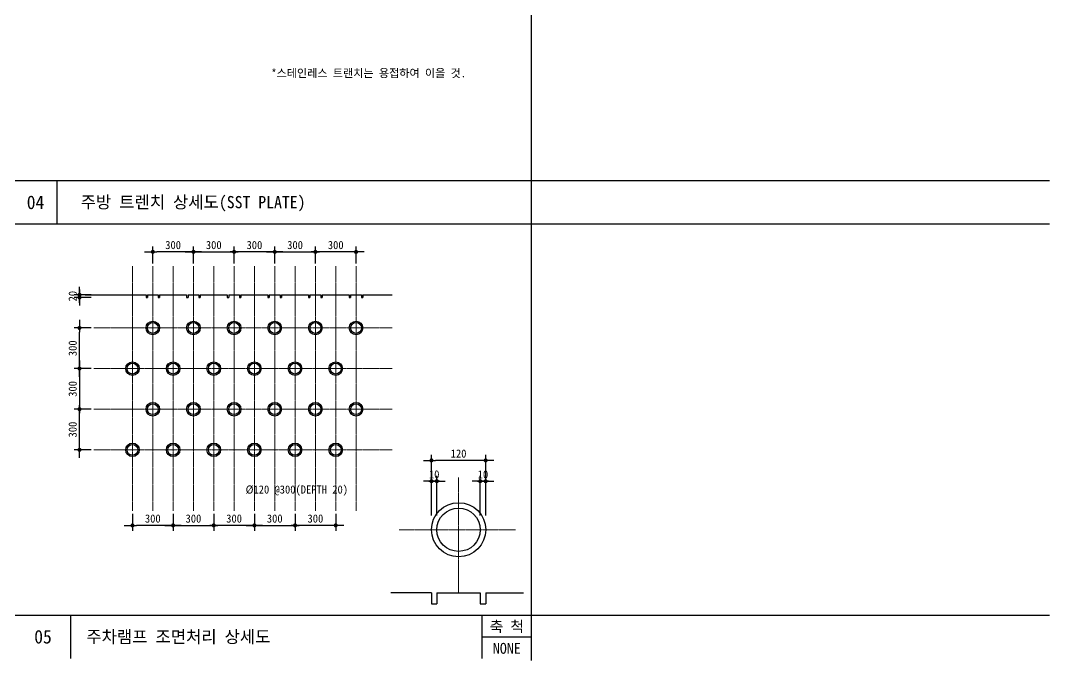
# Model space of a CAD drawing. Header units: millimetres. Extents: x 209 to 75467, y 6568 to 12199.
# Drawn here: x 54160 to 57957, y 6673 to 9035 of the extents above; entities that cross this region are included whole.
import ezdxf
from ezdxf.enums import TextEntityAlignment as Align

# ---------------------------------------------------------------- set-up
doc = ezdxf.new("R2010")
doc.units = ezdxf.units.MM
doc.header["$MEASUREMENT"] = 0
doc.linetypes.add('CEN', pattern=[62, 60, -1, 0, -1])
doc.layers.get('0').update_dxf_attribs({"linetype": 'CONTINUOUS'})
for name, color, linetype in [('A-ANNO-TEXT010', 7, 'CONTINUOUS'), ('CA-ANNO-TEXT', 3, 'CONTINUOUS'), ('COL', 2, 'CONTINUOUS'), ('DIM', 7, 'CONTINUOUS'), ('EL7', 7, 'CONTINUOUS'), ('ELE2', 4, 'CONTINUOUS'), ('G', 3, 'CONTINUOUS')]:
    doc.layers.add(name, color=color, linetype=linetype)
for name, color, linetype, lineweight in [('A-CNTL', 1, 'CEN', 15), ('A-MKXS-TEXT1', 3, 'CONTINUOUS', 25), ('A-XXXX-TABL', 7, 'CONTINUOUS', 25)]:
    doc.layers.add(name, color=color, linetype=linetype, lineweight=lineweight)
doc.styles.add('HY울릉도L', font='H2GTRE.TTF')
doc.styles.add('돋움', font='')
doc.styles.add('돋움체', font='')
doc.styles.get('돋움').set_extended_font_data('DotumChe')
doc.styles.get('돋움체').set_extended_font_data('DotumChe')
doc.dimstyles.new('CDIM', dxfattribs={"dimtxt": 3, "dimasz": 1.5, "dimexe": 2, "dimexo": 1, "dimgap": 1, "dimtad": 1, "dimdec": 0, "dimrnd": 0.5, "dimzin": 0, "dimdsep": 32, "dimlunit": 6, "dimtxsty": 'HY울릉도L', "dimblk1": '_CIDOT', "dimblk2": '_CIDOT', "dimsah": 1, "dimcen": 5.5, "dimclrd": 2, "dimclre": 2, "dimclrt": 7, "dimadec": 0, "dimazin": 0, "dimtfac": 1, "dimtdec": 0, "dimtix": 1, "dimtmove": 2, "dimatfit": 1, "dimldrblk": '_CIDOT', "dimfxl": 1, "dimtolj": 1, "dimtzin": 0, "dimlwd": -1, "dimarcsym": 0})

# ---------------------------------------------------------------- blocks, each defined once
blk = doc.blocks.new('_CIDOT')
at = {"color": 0, "linetype": 'ByBlock'}
blk.add_line((2, 0), (-1, 0), dxfattribs=at)
at = {"color": 0, "linetype": 'ByBlock', "const_width": 0.5}
blk.add_lwpolyline([(-0.25, 0, 1), (0.25, 0, 1)], format="xyb", close=True, dxfattribs=at)
blk = doc.blocks.new('*D539')
at = {"layer": 'DIM', "lineweight": -2, "transparency": 16777216}
for p, q in [((54420.8, 7750), (54357.5, 7750)), ((54420.8, 7600), (54357.5, 7600))]:
    blk.add_line(p, q, dxfattribs=at)
at = {"layer": 'DIM', "transparency": 16777216}
blk.add_line((54377.5, 7735), (54377.5, 7615), dxfattribs=at)
at = {"layer": 'DIM', "transparency": 16777216, "xscale": 15, "yscale": 15, "zscale": 15}
for p, rotation in [((54377.5, 7750), 90), ((54377.5, 7600), 270)]:
    blk.add_blockref('_CIDOT', p, dxfattribs=dict(at, rotation=rotation))
at = {"layer": 'DIM', "color": 3, "transparency": 16777216, "insert": (54352.5, 7675), "char_height": 30, "attachment_point": 5, "rotation": 90, "style": '돋움'}
blk.add_mtext('\\A1;300', dxfattribs=at)
blk = doc.blocks.new('*D540')
at = {"layer": 'DIM', "transparency": 16777216}
for p, q in [((54377.5, 8037.3), (54377.5, 8052.3)), ((54377.5, 8022.3), (54377.5, 8012.3)), ((54377.5, 7997.3), (54377.5, 7982.3))]:
    blk.add_line(p, q, dxfattribs=at)
at = {"layer": 'DIM', "lineweight": -2, "transparency": 16777216}
for p, q in [((54420.8, 8022.3), (54357.5, 8022.3)), ((54420.8, 8012.3), (54357.5, 8012.3))]:
    blk.add_line(p, q, dxfattribs=at)
at = {"layer": 'DIM', "transparency": 16777216, "xscale": 15, "yscale": 15, "zscale": 15}
for p, rotation in [((54377.5, 8012.3), 90), ((54377.5, 8022.3), 270)]:
    blk.add_blockref('_CIDOT', p, dxfattribs=dict(at, rotation=rotation))
at = {"layer": 'DIM', "color": 3, "transparency": 16777216, "insert": (54352.5, 8017.3), "char_height": 30, "attachment_point": 5, "rotation": 90, "style": '돋움'}
blk.add_mtext('\\A1;20', dxfattribs=at)
blk = doc.blocks.new('*D541')
at = {"layer": 'DIM', "lineweight": -2, "transparency": 16777216}
for p, q in [((54648, 8137.6), (54648, 8200.8)), ((54798, 8137.6), (54798, 8200.8))]:
    blk.add_line(p, q, dxfattribs=at)
at = {"layer": 'DIM', "transparency": 16777216}
blk.add_line((54783, 8180.8), (54663, 8180.8), dxfattribs=at)
at = {"layer": 'DIM', "transparency": 16777216, "xscale": 15, "yscale": 15, "zscale": 15, "rotation": 180}
blk.add_blockref('_CIDOT', (54648, 8180.8), dxfattribs=at)
at = {"layer": 'DIM', "transparency": 16777216, "xscale": 15, "yscale": 15, "zscale": 15}
blk.add_blockref('_CIDOT', (54798, 8180.8), dxfattribs=at)
at = {"layer": 'DIM', "color": 3, "transparency": 16777216, "insert": (54723, 8205.9), "char_height": 30, "attachment_point": 5, "style": '돋움'}
blk.add_mtext('\\A1;300', dxfattribs=at)
blk = doc.blocks.new('*D542')
at = {"layer": 'DIM', "transparency": 16777216}
for p, q in [((55661.3, 7334.3), (55646.3, 7334.3)), ((55696.3, 7334.3), (55676.3, 7334.3)), ((55711.3, 7334.3), (55726.3, 7334.3))]:
    blk.add_line(p, q, dxfattribs=at)
at = {"layer": 'DIM', "lineweight": -2, "transparency": 16777216}
for p, q in [((55676.3, 7207.7), (55676.3, 7354.3)), ((55696.3, 7207.7), (55696.3, 7354.3))]:
    blk.add_line(p, q, dxfattribs=at)
at = {"layer": 'DIM', "transparency": 16777216, "xscale": 15, "yscale": 15, "zscale": 15}
blk.add_blockref('_CIDOT', (55676.3, 7334.3), dxfattribs=at)
at = {"layer": 'DIM', "transparency": 16777216, "xscale": 15, "yscale": 15, "zscale": 15, "rotation": 180}
blk.add_blockref('_CIDOT', (55696.3, 7334.3), dxfattribs=at)
at = {"layer": 'DIM', "color": 3, "transparency": 16777216, "insert": (55686.3, 7359.3), "char_height": 30, "attachment_point": 5, "style": '돋움'}
blk.add_mtext('\\A1;10', dxfattribs=at)
blk = doc.blocks.new('*D543')
at = {"layer": 'DIM', "lineweight": -2, "transparency": 16777216}
for p, q in [((55676.3, 7284.6), (55676.3, 7431.2)), ((55876.3, 7284.6), (55876.3, 7431.2))]:
    blk.add_line(p, q, dxfattribs=at)
at = {"layer": 'DIM', "transparency": 16777216}
blk.add_line((55861.3, 7411.2), (55691.3, 7411.2), dxfattribs=at)
at = {"layer": 'DIM', "transparency": 16777216, "xscale": 15, "yscale": 15, "zscale": 15, "rotation": 180}
blk.add_blockref('_CIDOT', (55676.3, 7411.2), dxfattribs=at)
at = {"layer": 'DIM', "transparency": 16777216, "xscale": 15, "yscale": 15, "zscale": 15}
blk.add_blockref('_CIDOT', (55876.3, 7411.2), dxfattribs=at)
at = {"layer": 'DIM', "color": 3, "transparency": 16777216, "insert": (55776.3, 7436.2), "char_height": 30, "attachment_point": 5, "style": '돋움'}
blk.add_mtext('\\A1;120', dxfattribs=at)
blk = doc.blocks.new('*D544')
at = {"layer": 'DIM', "transparency": 16777216}
for p, q in [((55841.3, 7334.3), (55826.3, 7334.3)), ((55876.3, 7334.3), (55856.3, 7334.3)), ((55891.3, 7334.3), (55906.3, 7334.3))]:
    blk.add_line(p, q, dxfattribs=at)
at = {"layer": 'DIM', "lineweight": -2, "transparency": 16777216}
for p, q in [((55856.3, 7207.7), (55856.3, 7354.3)), ((55876.3, 7207.7), (55876.3, 7354.3))]:
    blk.add_line(p, q, dxfattribs=at)
at = {"layer": 'DIM', "transparency": 16777216, "xscale": 15, "yscale": 15, "zscale": 15}
blk.add_blockref('_CIDOT', (55856.3, 7334.3), dxfattribs=at)
at = {"layer": 'DIM', "transparency": 16777216, "xscale": 15, "yscale": 15, "zscale": 15, "rotation": 180}
blk.add_blockref('_CIDOT', (55876.3, 7334.3), dxfattribs=at)
at = {"layer": 'DIM', "color": 3, "transparency": 16777216, "insert": (55866.3, 7359.3), "char_height": 30, "attachment_point": 5, "style": '돋움'}
blk.add_mtext('\\A1;10', dxfattribs=at)
blk = doc.blocks.new('*D545')
at = {"layer": 'DIM', "lineweight": -2, "transparency": 16777216}
for p, q in [((54420.8, 7900), (54357.5, 7900)), ((54420.8, 7750), (54357.5, 7750))]:
    blk.add_line(p, q, dxfattribs=at)
at = {"layer": 'DIM', "transparency": 16777216}
blk.add_line((54377.5, 7765), (54377.5, 7885), dxfattribs=at)
at = {"layer": 'DIM', "transparency": 16777216, "xscale": 15, "yscale": 15, "zscale": 15}
for p, rotation in [((54377.5, 7900), 90), ((54377.5, 7750), 270)]:
    blk.add_blockref('_CIDOT', p, dxfattribs=dict(at, rotation=rotation))
at = {"layer": 'DIM', "color": 3, "transparency": 16777216, "insert": (54352.5, 7825), "char_height": 30, "attachment_point": 5, "rotation": 90, "style": '돋움'}
blk.add_mtext('\\A1;300', dxfattribs=at)
blk = doc.blocks.new('*D546')
at = {"layer": 'DIM', "lineweight": -2, "transparency": 16777216}
for p, q in [((54420.8, 7600), (54357.5, 7600)), ((54420.8, 7450), (54357.5, 7450))]:
    blk.add_line(p, q, dxfattribs=at)
at = {"layer": 'DIM', "transparency": 16777216}
blk.add_line((54377.5, 7465), (54377.5, 7585), dxfattribs=at)
at = {"layer": 'DIM', "transparency": 16777216, "xscale": 15, "yscale": 15, "zscale": 15}
for p, rotation in [((54377.5, 7600), 90), ((54377.5, 7450), 270)]:
    blk.add_blockref('_CIDOT', p, dxfattribs=dict(at, rotation=rotation))
at = {"layer": 'DIM', "color": 3, "transparency": 16777216, "insert": (54352.5, 7525), "char_height": 30, "attachment_point": 5, "rotation": 90, "style": '돋움'}
blk.add_mtext('\\A1;300', dxfattribs=at)
blk = doc.blocks.new('*D547')
at = {"layer": 'DIM', "lineweight": -2, "transparency": 16777216}
for p, q in [((54798, 8137.6), (54798, 8200.8)), ((54948, 8137.6), (54948, 8200.8))]:
    blk.add_line(p, q, dxfattribs=at)
at = {"layer": 'DIM', "transparency": 16777216}
blk.add_line((54813, 8180.8), (54933, 8180.8), dxfattribs=at)
at = {"layer": 'DIM', "transparency": 16777216, "xscale": 15, "yscale": 15, "zscale": 15, "rotation": 180}
blk.add_blockref('_CIDOT', (54798, 8180.8), dxfattribs=at)
at = {"layer": 'DIM', "transparency": 16777216, "xscale": 15, "yscale": 15, "zscale": 15}
blk.add_blockref('_CIDOT', (54948, 8180.8), dxfattribs=at)
at = {"layer": 'DIM', "color": 3, "transparency": 16777216, "insert": (54873, 8205.9), "char_height": 30, "attachment_point": 5, "style": '돋움'}
blk.add_mtext('\\A1;300', dxfattribs=at)
blk = doc.blocks.new('*D548')
at = {"layer": 'DIM', "lineweight": -2, "transparency": 16777216}
for p, q in [((55098, 8137.6), (55098, 8200.8)), ((55248, 8137.6), (55248, 8200.8))]:
    blk.add_line(p, q, dxfattribs=at)
at = {"layer": 'DIM', "transparency": 16777216}
blk.add_line((55113, 8180.8), (55233, 8180.8), dxfattribs=at)
at = {"layer": 'DIM', "transparency": 16777216, "xscale": 15, "yscale": 15, "zscale": 15, "rotation": 180}
blk.add_blockref('_CIDOT', (55098, 8180.8), dxfattribs=at)
at = {"layer": 'DIM', "transparency": 16777216, "xscale": 15, "yscale": 15, "zscale": 15}
blk.add_blockref('_CIDOT', (55248, 8180.8), dxfattribs=at)
at = {"layer": 'DIM', "color": 3, "transparency": 16777216, "insert": (55173, 8205.9), "char_height": 30, "attachment_point": 5, "style": '돋움'}
blk.add_mtext('\\A1;300', dxfattribs=at)
blk = doc.blocks.new('*D549')
at = {"layer": 'DIM', "lineweight": -2, "transparency": 16777216}
for p, q in [((54948, 8137.6), (54948, 8200.8)), ((55098, 8137.6), (55098, 8200.8))]:
    blk.add_line(p, q, dxfattribs=at)
at = {"layer": 'DIM', "transparency": 16777216}
blk.add_line((55083, 8180.8), (54963, 8180.8), dxfattribs=at)
at = {"layer": 'DIM', "transparency": 16777216, "xscale": 15, "yscale": 15, "zscale": 15, "rotation": 180}
blk.add_blockref('_CIDOT', (54948, 8180.8), dxfattribs=at)
at = {"layer": 'DIM', "transparency": 16777216, "xscale": 15, "yscale": 15, "zscale": 15}
blk.add_blockref('_CIDOT', (55098, 8180.8), dxfattribs=at)
at = {"layer": 'DIM', "color": 3, "transparency": 16777216, "insert": (55023, 8205.9), "char_height": 30, "attachment_point": 5, "style": '돋움'}
blk.add_mtext('\\A1;300', dxfattribs=at)
blk = doc.blocks.new('*D550')
at = {"layer": 'DIM', "lineweight": -2, "transparency": 16777216}
for p, q in [((55248, 8137.6), (55248, 8200.8)), ((55398, 8137.6), (55398, 8200.8))]:
    blk.add_line(p, q, dxfattribs=at)
at = {"layer": 'DIM', "transparency": 16777216}
blk.add_line((55383, 8180.8), (55263, 8180.8), dxfattribs=at)
at = {"layer": 'DIM', "transparency": 16777216, "xscale": 15, "yscale": 15, "zscale": 15, "rotation": 180}
blk.add_blockref('_CIDOT', (55248, 8180.8), dxfattribs=at)
at = {"layer": 'DIM', "transparency": 16777216, "xscale": 15, "yscale": 15, "zscale": 15}
blk.add_blockref('_CIDOT', (55398, 8180.8), dxfattribs=at)
at = {"layer": 'DIM', "color": 3, "transparency": 16777216, "insert": (55323, 8205.9), "char_height": 30, "attachment_point": 5, "style": '돋움'}
blk.add_mtext('\\A1;300', dxfattribs=at)
blk = doc.blocks.new('*D551')
at = {"layer": 'DIM', "lineweight": -2, "transparency": 16777216}
for p, q in [((54573, 7214.5), (54573, 7151.2)), ((54723, 7214.5), (54723, 7151.2))]:
    blk.add_line(p, q, dxfattribs=at)
at = {"layer": 'DIM', "transparency": 16777216}
blk.add_line((54708, 7171.2), (54588, 7171.2), dxfattribs=at)
at = {"layer": 'DIM', "transparency": 16777216, "xscale": 15, "yscale": 15, "zscale": 15, "rotation": 180}
blk.add_blockref('_CIDOT', (54573, 7171.2), dxfattribs=at)
at = {"layer": 'DIM', "transparency": 16777216, "xscale": 15, "yscale": 15, "zscale": 15}
blk.add_blockref('_CIDOT', (54723, 7171.2), dxfattribs=at)
at = {"layer": 'DIM', "color": 3, "transparency": 16777216, "insert": (54648, 7196.3), "char_height": 30, "attachment_point": 5, "style": '돋움'}
blk.add_mtext('\\A1;300', dxfattribs=at)
blk = doc.blocks.new('*D552')
at = {"layer": 'DIM', "lineweight": -2, "transparency": 16777216}
for p, q in [((54723, 7214.5), (54723, 7151.2)), ((54873, 7214.5), (54873, 7151.2))]:
    blk.add_line(p, q, dxfattribs=at)
at = {"layer": 'DIM', "transparency": 16777216}
blk.add_line((54738, 7171.2), (54858, 7171.2), dxfattribs=at)
at = {"layer": 'DIM', "transparency": 16777216, "xscale": 15, "yscale": 15, "zscale": 15, "rotation": 180}
blk.add_blockref('_CIDOT', (54723, 7171.2), dxfattribs=at)
at = {"layer": 'DIM', "transparency": 16777216, "xscale": 15, "yscale": 15, "zscale": 15}
blk.add_blockref('_CIDOT', (54873, 7171.2), dxfattribs=at)
at = {"layer": 'DIM', "color": 3, "transparency": 16777216, "insert": (54798, 7196.3), "char_height": 30, "attachment_point": 5, "style": '돋움'}
blk.add_mtext('\\A1;300', dxfattribs=at)
blk = doc.blocks.new('*D553')
at = {"layer": 'DIM', "lineweight": -2, "transparency": 16777216}
for p, q in [((55023, 7214.5), (55023, 7151.2)), ((55173, 7214.5), (55173, 7151.2))]:
    blk.add_line(p, q, dxfattribs=at)
at = {"layer": 'DIM', "transparency": 16777216}
blk.add_line((55038, 7171.2), (55158, 7171.2), dxfattribs=at)
at = {"layer": 'DIM', "transparency": 16777216, "xscale": 15, "yscale": 15, "zscale": 15, "rotation": 180}
blk.add_blockref('_CIDOT', (55023, 7171.2), dxfattribs=at)
at = {"layer": 'DIM', "transparency": 16777216, "xscale": 15, "yscale": 15, "zscale": 15}
blk.add_blockref('_CIDOT', (55173, 7171.2), dxfattribs=at)
at = {"layer": 'DIM', "color": 3, "transparency": 16777216, "insert": (55098, 7196.3), "char_height": 30, "attachment_point": 5, "style": '돋움'}
blk.add_mtext('\\A1;300', dxfattribs=at)
blk = doc.blocks.new('*D554')
at = {"layer": 'DIM', "lineweight": -2, "transparency": 16777216}
for p, q in [((54873, 7214.5), (54873, 7151.2)), ((55023, 7214.5), (55023, 7151.2))]:
    blk.add_line(p, q, dxfattribs=at)
at = {"layer": 'DIM', "transparency": 16777216}
blk.add_line((55008, 7171.2), (54888, 7171.2), dxfattribs=at)
at = {"layer": 'DIM', "transparency": 16777216, "xscale": 15, "yscale": 15, "zscale": 15, "rotation": 180}
blk.add_blockref('_CIDOT', (54873, 7171.2), dxfattribs=at)
at = {"layer": 'DIM', "transparency": 16777216, "xscale": 15, "yscale": 15, "zscale": 15}
blk.add_blockref('_CIDOT', (55023, 7171.2), dxfattribs=at)
at = {"layer": 'DIM', "color": 3, "transparency": 16777216, "insert": (54948, 7196.3), "char_height": 30, "attachment_point": 5, "style": '돋움'}
blk.add_mtext('\\A1;300', dxfattribs=at)
blk = doc.blocks.new('*D555')
at = {"layer": 'DIM', "lineweight": -2, "transparency": 16777216}
for p, q in [((55173, 7214.5), (55173, 7151.2)), ((55323, 7214.5), (55323, 7151.2))]:
    blk.add_line(p, q, dxfattribs=at)
at = {"layer": 'DIM', "transparency": 16777216}
blk.add_line((55308, 7171.2), (55188, 7171.2), dxfattribs=at)
at = {"layer": 'DIM', "transparency": 16777216, "xscale": 15, "yscale": 15, "zscale": 15, "rotation": 180}
blk.add_blockref('_CIDOT', (55173, 7171.2), dxfattribs=at)
at = {"layer": 'DIM', "transparency": 16777216, "xscale": 15, "yscale": 15, "zscale": 15}
blk.add_blockref('_CIDOT', (55323, 7171.2), dxfattribs=at)
at = {"layer": 'DIM', "color": 3, "transparency": 16777216, "insert": (55248, 7196.3), "char_height": 30, "attachment_point": 5, "style": '돋움'}
blk.add_mtext('\\A1;300', dxfattribs=at)

msp = doc.modelspace()

# ---------------------------------------------------------------- linework, layer by layer
at = {"layer": 'A-ANNO-TEXT010'}
msp.add_lwpolyline([(54878, 7434.9, 0, 15, 0), (54885.8, 7390.6, 0, 0, 0), (54900.8, 7303.4, 0, 0, 0), (54973.8, 7303.4, 0, 0, 0)], format="xyseb", dxfattribs=at)
at = {"layer": 'A-CNTL'}
for p, q in [((54573, 8127.6), (54573, 7224.5)), ((54648, 8127.6), (54648, 7224.5)), ((54723, 8127.6), (54723, 7224.5)), ((54798, 8127.6), (54798, 7224.5)), ((54873, 8127.6), (54873, 7224.5)), ((54948, 8127.6), (54948, 7224.5)), ((55023, 8127.6), (55023, 7224.5)), ((55098, 8127.6), (55098, 7224.5)), ((55173, 8127.6), (55173, 7224.5)), ((55248, 8127.6), (55248, 7224.5)), ((55323, 8127.6), (55323, 7224.5)), ((55398, 8127.6), (55398, 7224.5)), ((54430.8, 7900), (55530.7, 7900)), ((54430.8, 7750), (55530.7, 7750)), ((54430.8, 7600), (55530.7, 7600)), ((54430.8, 7450), (55530.7, 7450)), ((55776.3, 6922.1), (55776.3, 7348.1)), ((55986.3, 7155.1), (55557.3, 7155.1))]:
    msp.add_line(p, q, dxfattribs=at)
at = {"layer": 'A-XXXX-TABL'}
for p, q in [((56045.3, 6672.8), (56045.3, 12194.8)), ((50609, 8444.8), (57956.5, 8444.8)), ((54294, 8444.8), (54294, 8284.8)), ((50609, 8284.8), (57956.5, 8284.8)), ((50609, 6839.8), (57956.5, 6839.8)), ((55862.1, 6839.8), (55862.1, 6679.8)), ((55862.1, 6759.8), (56045.3, 6759.8))]:
    msp.add_line(p, q, dxfattribs=at)
at = {"layer": 'COL', "color": 7}
msp.add_line((54344.8, 6839.8), (54344.8, 6679.8), dxfattribs=at)
at = {"layer": 'EL7', "color": 4}
for centre, radius in [((54648, 7900), 25), ((54648, 7900), 20), ((54798, 7900), 25), ((54798, 7900), 20), ((54948, 7900), 25), ((54948, 7900), 20), ((55098, 7900), 25), ((55098, 7900), 20), ((55248, 7900), 25), ((55248, 7900), 20), ((55398, 7900), 25), ((55398, 7900), 20), ((54573, 7750), 25), ((54573, 7750), 20), ((54723, 7750), 25), ((54723, 7750), 20), ((54873, 7750), 25), ((54873, 7750), 20), ((55023, 7750), 25), ((55023, 7750), 20), ((55173, 7750), 25), ((55173, 7750), 20), ((55323, 7750), 25), ((55323, 7750), 20), ((54648, 7600), 25), ((54648, 7600), 20), ((54798, 7600), 25), ((54798, 7600), 20), ((54948, 7600), 25), ((54948, 7600), 20), ((55098, 7600), 25), ((55098, 7600), 20), ((55248, 7600), 25), ((55248, 7600), 20), ((55398, 7600), 25), ((55398, 7600), 20), ((54573, 7450), 25), ((54573, 7450), 20), ((54723, 7450), 25), ((54723, 7450), 20), ((54873, 7450), 25), ((54873, 7450), 20), ((55023, 7450), 25), ((55023, 7450), 20), ((55173, 7450), 25), ((55173, 7450), 20), ((55323, 7450), 25), ((55323, 7450), 20)]:
    msp.add_circle(centre, radius, dxfattribs=at)
at = {"layer": 'ELE2'}
for p, q in [((54398.8, 8022.3), (54623, 8022.3)), ((54623, 8022.3), (54623, 8012.3)), ((54623, 8012.3), (54628, 8012.3)), ((54628, 8022.3), (54668, 8022.3)), ((54628, 8022.3), (54628, 8012.3)), ((54668, 8022.3), (54668, 8012.3)), ((54668, 8012.3), (54673, 8012.3)), ((54673, 8022.3), (54773, 8022.3)), ((54673, 8022.3), (54673, 8012.3)), ((54773, 8022.3), (54773, 8012.3)), ((54773, 8012.3), (54778, 8012.3)), ((54778, 8022.3), (54818, 8022.3)), ((54778, 8022.3), (54818, 8022.3)), ((54778, 8022.3), (54778, 8012.3)), ((54818, 8022.3), (54818, 8012.3)), ((54818, 8012.3), (54823, 8012.3)), ((54823, 8022.3), (54923, 8022.3)), ((54823, 8022.3), (54823, 8012.3)), ((54923, 8022.3), (54923, 8012.3)), ((54923, 8012.3), (54928, 8012.3)), ((54928, 8022.3), (54968, 8022.3)), ((54928, 8022.3), (54968, 8022.3)), ((54928, 8022.3), (54928, 8012.3)), ((54968, 8022.3), (54968, 8012.3)), ((54968, 8012.3), (54973, 8012.3)), ((54973, 8022.3), (55073, 8022.3)), ((54973, 8022.3), (54973, 8012.3)), ((55073, 8022.3), (55073, 8012.3)), ((55073, 8012.3), (55078, 8012.3)), ((55078, 8022.3), (55118, 8022.3)), ((55078, 8022.3), (55118, 8022.3)), ((55078, 8022.3), (55078, 8012.3)), ((55118, 8022.3), (55118, 8012.3)), ((55118, 8012.3), (55123, 8012.3)), ((55123, 8022.3), (55223, 8022.3)), ((55123, 8022.3), (55123, 8012.3)), ((55223, 8022.3), (55223, 8012.3)), ((55223, 8012.3), (55228, 8012.3)), ((55228, 8022.3), (55228, 8012.3)), ((55228, 8022.3), (55268, 8022.3)), ((55228, 8022.3), (55268, 8022.3)), ((55268, 8022.3), (55268, 8012.3)), ((55268, 8012.3), (55273, 8012.3)), ((55273, 8022.3), (55373, 8022.3)), ((55273, 8022.3), (55317, 8022.3)), ((55273, 8022.3), (55273, 8012.3)), ((55373, 8022.3), (55373, 8012.3)), ((55373, 8012.3), (55378, 8012.3)), ((55378, 8022.3), (55418, 8022.3)), ((55378, 8022.3), (55418, 8022.3)), ((55378, 8022.3), (55378, 8012.3)), ((55418, 8022.3), (55418, 8012.3)), ((55418, 8012.3), (55423, 8012.3)), ((55423, 8022.3), (55530.7, 8022.3)), ((55423, 8022.3), (55423, 8012.3))]:
    msp.add_line(p, q, dxfattribs=at)
for radius in [100, 80]:
    msp.add_circle((55776.3, 7155.1), radius, dxfattribs=at)
at = {"layer": 'G'}
for p, q in [((55676.3, 6922.1), (55526.4, 6922.1)), ((55676.3, 6922.1), (55676.3, 6882.1)), ((55696.3, 6922.1), (55856.3, 6922.1)), ((55696.3, 6922.1), (55856.3, 6922.1)), ((55696.3, 6922.1), (55696.3, 6882.1)), ((55856.3, 6922.1), (55856.3, 6882.1)), ((55876.3, 6922.1), (56016.4, 6922.1)), ((55876.3, 6922.1), (55876.3, 6882.1)), ((55676.3, 6882.1), (55696.3, 6882.1)), ((55856.3, 6882.1), (55876.3, 6882.1))]:
    msp.add_line(p, q, dxfattribs=at)

# ---------------------------------------------------------------- texts
at = {"layer": 'A-MKXS-TEXT1', "style": '돋움체'}
for s, height, p in [('*스테인레스 트랜치는 용접하여 이을 것.', 30, (55085.3, 8825.4)), ('주방 트렌치 상세도(SST PLATE)', 45, (54381.9, 8342)), ('Ø120 @300(DEPTH 20)', 30, (54990.7, 7288.7))]:
    msp.add_text(s, height=height, dxfattribs=at).set_placement(p)
for s, p in [('축 척', (55954.4, 6778.1)), ('NONE', (55954.4, 6697.6))]:
    msp.add_text(s, height=40, dxfattribs=at).set_placement(p, align=Align.CENTER)
msp.add_text('주차램프 조면처리 상세도', height=45, dxfattribs=at).set_placement((54402.9, 6760.1), align=Align.MIDDLE_LEFT)
at = {"layer": 'CA-ANNO-TEXT', "style": '돋움체'}
msp.add_text('04', height=50, dxfattribs=at).set_placement((54182.9, 8338.8))
msp.add_text('05', height=50, dxfattribs=at).set_placement((54242.9, 6760.3), align=Align.MIDDLE_CENTER)

# ---------------------------------------------------------------- dimensions: what is measured, and where the dimension line sits
at = {"layer": 'DIM'}
for base, p1, p2, text, picture, middle in [((54648, 8180.8), (54798, 8127.6), (54648, 8127.6), '300', '*D541', (54723, 8205.9)), ((55676.3, 7411.2), (55876.3, 7274.6), (55676.3, 7274.6), '120', '*D543', (55776.3, 7436.2)), ((55676.3, 7334.3), (55696.3, 7197.7), (55676.3, 7197.7), '10', '*D542', (55686.3, 7359.3)), ((55856.3, 7334.3), (55876.3, 7197.7), (55856.3, 7197.7), '10', '*D544', (55866.3, 7359.3)), ((54573, 7171.2), (54723, 7224.5), (54573, 7224.5), '300', '*D551', (54648, 7196.3)), ((54873, 7171.2), (55023, 7224.5), (54873, 7224.5), '300', '*D554', (54948, 7196.3)), ((55173, 7171.2), (55323, 7224.5), (55173, 7224.5), '300', '*D555', (55248, 7196.3))]:
    dim = msp.add_linear_dim(base=base, p1=p1, p2=p2, text=text, dimstyle='CDIM', override={"dimscale": 10, "dimtxsty": '돋움', "dimclrd": 256, "dimclre": 256, "dimclrt": 3}, dxfattribs=at)
    dim.commit()
    dim.dimension.update_dxf_attribs({"geometry": picture, "text_midpoint": middle})
for base, p1, p2, angle, text, picture, middle in [((54948, 8180.8), (54798, 8127.6), (54948, 8127.6), 180, '300', '*D547', (54873, 8205.9)), ((54948, 8180.8), (55098, 8127.6), (54948, 8127.6), 0, '300', '*D549', (55023, 8205.9)), ((55248, 8180.8), (55098, 8127.6), (55248, 8127.6), 180, '300', '*D548', (55173, 8205.9)), ((55248, 8180.8), (55398, 8127.6), (55248, 8127.6), 0, '300', '*D550', (55323, 8205.9)), ((54377.5, 8012.3), (54430.8, 8022.3), (54430.8, 8012.3), 90, '20', '*D540', (54352.5, 8017.3)), ((54377.5, 7900), (54430.8, 7750), (54430.8, 7900), 270, '300', '*D545', (54352.5, 7825)), ((54377.5, 7600), (54430.8, 7750), (54430.8, 7600), 90, '300', '*D539', (54352.5, 7675)), ((54377.5, 7600), (54430.8, 7450), (54430.8, 7600), 270, '300', '*D546', (54352.5, 7525)), ((54873, 7171.2), (54723, 7224.5), (54873, 7224.5), 180, '300', '*D552', (54798, 7196.3)), ((55173, 7171.2), (55023, 7224.5), (55173, 7224.5), 180, '300', '*D553', (55098, 7196.3))]:
    dim = msp.add_linear_dim(base=base, p1=p1, p2=p2, angle=angle, text=text, dimstyle='CDIM', override={"dimscale": 10, "dimtxsty": '돋움', "dimclrd": 256, "dimclre": 256, "dimclrt": 3}, dxfattribs=at)
    dim.commit()
    dim.dimension.update_dxf_attribs({"geometry": picture, "text_midpoint": middle})

doc.saveas('drawing.dxf')
